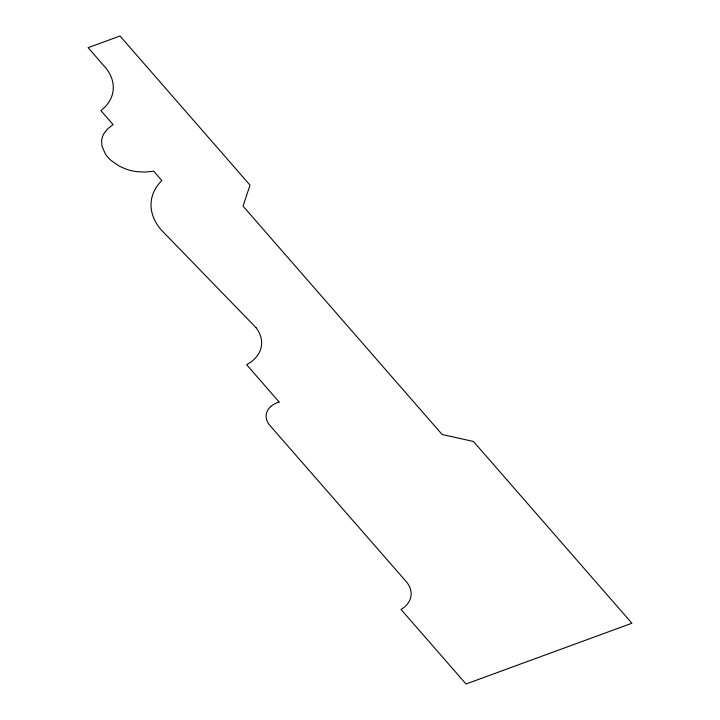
<?xml version="1.0" encoding="UTF-8"?>
<svg xmlns="http://www.w3.org/2000/svg" width="720" height="720" viewBox="0 0 720 720"><rect width="100%" height="100%" fill="white"/><g stroke="black" fill="none" stroke-linecap="round" stroke-linejoin="round"><path stroke-width="1.08" d="M255.996 327.636L160.965 229.662A67.482 45.855 7.5 0 1 161.838 180.54L153.711 171.225L145.215 172.08L137.115 171.684A36.612 24.876 7.5 0 1 125.973 169.074L119.412 166.203L111.168 160.56A41.283 28.053 7.5 0 1 105.228 153.747L102.024 146.259L101.619 141.129A36.612 24.876 7.5 0 1 103.914 133.605L107.577 128.898L113.085 124.623L100.89 110.637L103.95 108.009A55.764 37.89 7.5 0 0 106.389 68.67L88.101 47.682L120.006 36L250.011 185.139L243.054 206.136L442.125 434.502L473.454 441.468L631.899 623.232L466.02 684L401.013 609.435A33.237 22.581 7.5 0 0 406.764 582.228L269.019 424.449A25.236 17.145 7.5 0 1 266.526 413.091A25.398 17.253 7.5 0 1 270.747 406.521M279.108 401.985L246.609 364.698L250.308 362.448A44.595 30.303 7.5 0 0 255.978 327.636M270.729 406.566A25.236 17.145 7.5 0 1 279.09 402.021"/></g></svg>
